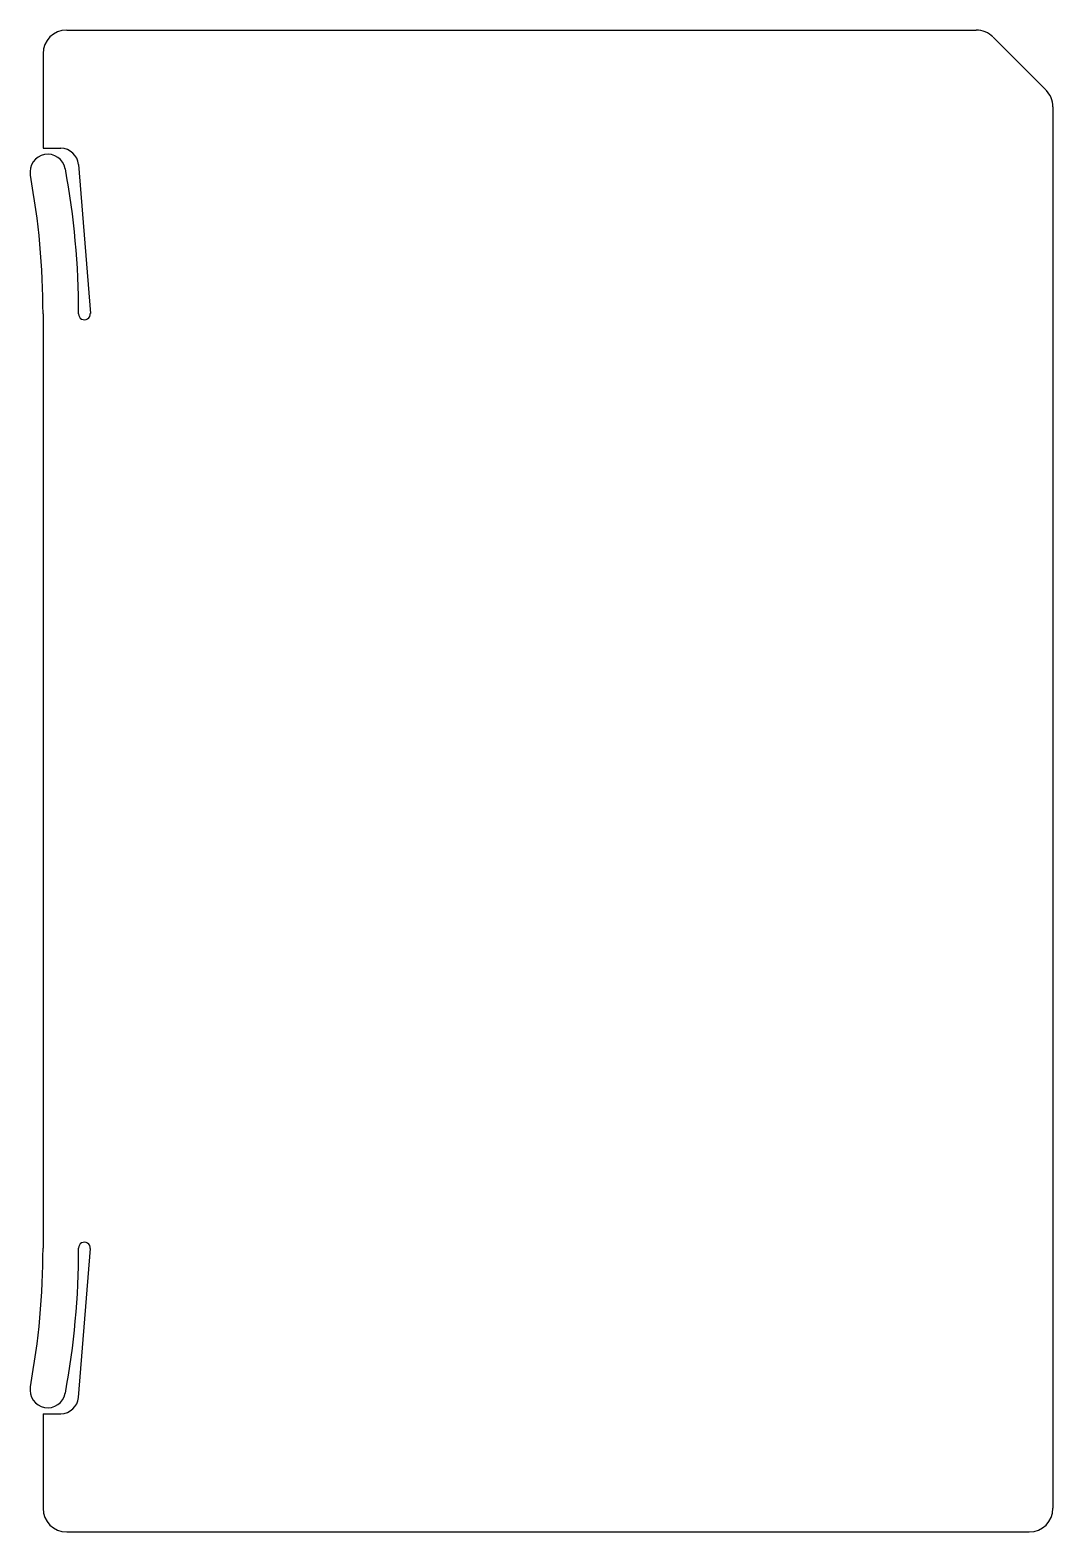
# Model space of a CAD drawing. Extents: x -44 to 43, y -64 to 64.
import ezdxf

# ---------------------------------------------------------------- set-up
doc = ezdxf.new("R2010")
doc.units = 0
doc.header["$MEASUREMENT"] = 0
doc.layers.add('VISIBLE', color=7, linetype='CONTINUOUS')

msp = doc.modelspace()

# ---------------------------------------------------------------- linework, layer by layer
at = {"layer": 'VISIBLE'}
for p, q in [((-40.7, 63.5), (36.21, 63.5)), ((37.63, 62.91), (42.11, 58.43)), ((-42.7, 61.5), (-42.7, 53.5)), ((42.7, 57.01), (42.7, -61.5)), ((-42.7, 53.5), (-41.2, 53.5)), ((-39.7, 52.12), (-38.7, 39.54)), ((-42.7, 39.5), (-42.7, -39.5)), ((-39.7, -52.12), (-38.7, -39.54)), ((-42.7, -53.5), (-41.2, -53.5)), ((-42.7, -53.5), (-42.7, -61.5)), ((-40.7, -63.5), (40.7, -63.5))]:
    msp.add_line(p, q, dxfattribs=at)
for centre, radius, start, end in [((-40.7, 61.5), 2, 90, 180), ((36.21, 61.5), 2, 45, 90), ((40.7, 57.01), 2, 0, 45), ((-41.2, 52), 1.5, 4.5452, 90), ((-42.3, 51.5), 1.5, 10.475, 190.475), ((-107.2, 39.5), 64.5, 0, 10.475), ((-107.2, 39.5), 67.51, 0, 10.475), ((-39.2, 39.5), 0.5, 180, 4.5452), ((-39.2, -39.5), 0.5, 355.4548, 180), ((-107.2, -39.5), 64.5, 349.525, 0), ((-107.2, -39.5), 67.51, 349.525, 0), ((-42.3, -51.5), 1.5, 169.525, 349.525), ((-41.2, -52), 1.5, 270, 355.4548), ((-40.7, -61.5), 2, 180, 270), ((40.7, -61.5), 2, 270, 0)]:
    msp.add_arc(centre, radius, start, end, dxfattribs=at)

doc.saveas('drawing.dxf')
